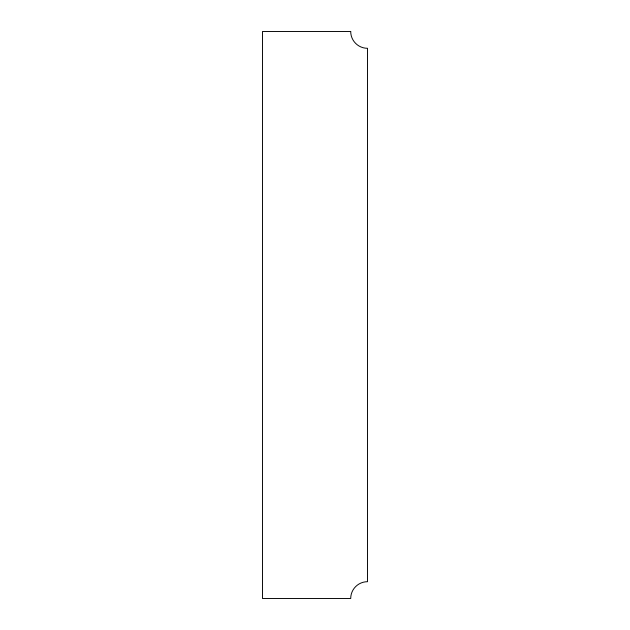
<?xml version="1.0" encoding="UTF-8"?>
<svg xmlns="http://www.w3.org/2000/svg" width="630" height="630" viewBox="0 0 630 630"><rect width="100%" height="100%" fill="white"/><g stroke="black" fill="none" stroke-linecap="round" stroke-linejoin="round"><path stroke-width="0.94" d="M350.713 31.5L262.482 31.5L262.482 598.5L350.713 598.5A16.805 16.805 0 0 1 367.518 581.695L367.518 48.305A16.805 16.805 0 0 1 350.713 31.5"/></g></svg>
